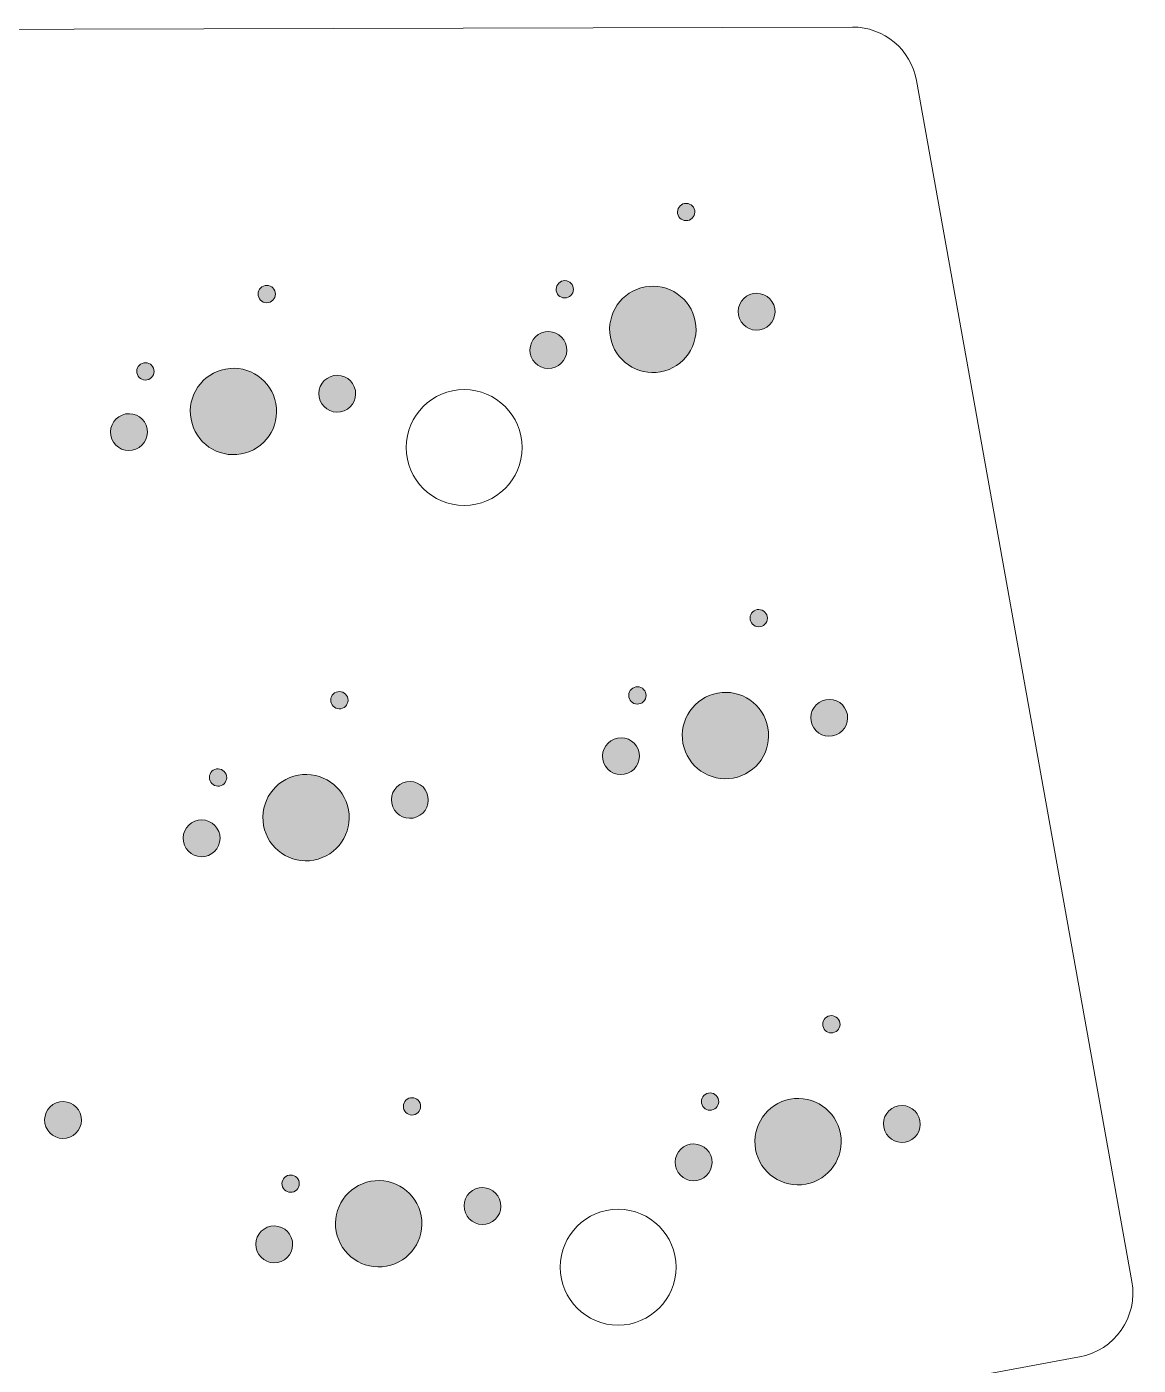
# Model space of a CAD drawing. Header units: inches. Extents: x 5 to 315, y -122 to 2.
# Drawn here: x 263.6 to 315, y -60 to 1.8 of the extents above; entities that cross this region are included whole.
import ezdxf

# ---------------------------------------------------------------- set-up
doc = ezdxf.new("R2010")
doc.units = ezdxf.units.IN
doc.header["$MEASUREMENT"] = 0
doc.layers.add('katman 1', color=7, linetype='Continuous')

# ---------------------------------------------------------------- blocks, each defined once
blk = doc.blocks.new('block 4')
at = {"layer": 'katman 1', "true_color": 0x000000}
h = blk.add_hatch(color=18, dxfattribs=at)
h.dxf.hatch_style = 2
edge = h.paths.add_edge_path()
edge.add_spline(control_points=[(294.493, -6.679), (294.533, -6.896), (294.389, -7.104), (294.172, -7.144), (293.954, -7.184), (293.746, -7.041), (293.706, -6.823), (293.666, -6.606), (293.809, -6.398), (294.027, -6.358), (294.244, -6.318), (294.453, -6.461), (294.493, -6.679)], knot_values=[0, 0, 0, 0, 1, 1, 1, 2, 2, 2, 3, 3, 3, 4, 4, 4, 4], degree=3, periodic=1)
h = blk.add_hatch(color=18, dxfattribs=at)
h.dxf.hatch_style = 2
edge = h.paths.add_edge_path()
edge.add_spline(control_points=[(288.889, -10.249), (288.929, -10.466), (288.785, -10.674), (288.568, -10.714), (288.351, -10.754), (288.142, -10.611), (288.102, -10.393), (288.062, -10.176), (288.206, -9.968), (288.423, -9.928), (288.64, -9.888), (288.849, -10.031), (288.889, -10.249)], knot_values=[0, 0, 0, 0, 1, 1, 1, 2, 2, 2, 3, 3, 3, 4, 4, 4, 4], degree=3, periodic=1)
h = blk.add_hatch(color=18, dxfattribs=at)
h.dxf.hatch_style = 2
edge = h.paths.add_edge_path()
edge.add_spline(control_points=[(275.124, -10.468), (275.164, -10.685), (275.02, -10.894), (274.803, -10.934), (274.586, -10.974), (274.377, -10.83), (274.337, -10.613), (274.297, -10.395), (274.441, -10.187), (274.658, -10.147), (274.876, -10.107), (275.084, -10.251), (275.124, -10.468)], knot_values=[0, 0, 0, 0, 1, 1, 1, 2, 2, 2, 3, 3, 3, 4, 4, 4, 4], degree=3, periodic=1)
h = blk.add_hatch(color=18, dxfattribs=at)
h.dxf.hatch_style = 2
edge = h.paths.add_edge_path()
edge.add_spline(control_points=[(294.522, -11.811), (294.721, -12.894), (294.005, -13.934), (292.922, -14.133), (291.839, -14.333), (290.8, -13.616), (290.6, -12.533), (290.401, -11.45), (291.117, -10.411), (292.2, -10.211), (293.283, -10.012), (294.322, -10.728), (294.522, -11.811)], knot_values=[0, 0, 0, 0, 1, 1, 1, 2, 2, 2, 3, 3, 3, 4, 4, 4, 4], degree=3, periodic=1)
h = blk.add_hatch(color=18, dxfattribs=at)
h.dxf.hatch_style = 2
edge = h.paths.add_edge_path()
edge.add_spline(control_points=[(298.19, -11.2), (298.275, -11.662), (297.97, -12.106), (297.507, -12.191), (297.045, -12.276), (296.602, -11.97), (296.517, -11.508), (296.431, -11.046), (296.737, -10.602), (297.199, -10.517), (297.661, -10.432), (298.105, -10.738), (298.19, -11.2)], knot_values=[0, 0, 0, 0, 1, 1, 1, 2, 2, 2, 3, 3, 3, 4, 4, 4, 4], degree=3, periodic=1)
h = blk.add_hatch(color=18, dxfattribs=at)
h.dxf.hatch_style = 2
edge = h.paths.add_edge_path()
edge.add_spline(control_points=[(288.573, -12.971), (288.658, -13.433), (288.352, -13.877), (287.89, -13.962), (287.428, -14.047), (286.984, -13.742), (286.899, -13.28), (286.814, -12.817), (287.12, -12.374), (287.582, -12.289), (288.044, -12.203), (288.488, -12.509), (288.573, -12.971)], knot_values=[0, 0, 0, 0, 1, 1, 1, 2, 2, 2, 3, 3, 3, 4, 4, 4, 4], degree=3, periodic=1)
h = blk.add_hatch(color=18, dxfattribs=at)
h.dxf.hatch_style = 2
edge = h.paths.add_edge_path()
edge.add_spline(control_points=[(269.52, -14.038), (269.56, -14.255), (269.417, -14.464), (269.199, -14.504), (268.982, -14.544), (268.774, -14.4), (268.734, -14.183), (268.694, -13.966), (268.837, -13.757), (269.055, -13.717), (269.272, -13.677), (269.48, -13.821), (269.52, -14.038)], knot_values=[0, 0, 0, 0, 1, 1, 1, 2, 2, 2, 3, 3, 3, 4, 4, 4, 4], degree=3, periodic=1)
h = blk.add_hatch(color=18, dxfattribs=at)
h.dxf.hatch_style = 2
edge = h.paths.add_edge_path()
edge.add_spline(control_points=[(275.153, -15.6), (275.353, -16.683), (274.637, -17.723), (273.554, -17.922), (272.471, -18.122), (271.431, -17.406), (271.232, -16.323), (271.032, -15.24), (271.748, -14.2), (272.831, -14.001), (273.914, -13.801), (274.954, -14.517), (275.153, -15.6)], knot_values=[0, 0, 0, 0, 1, 1, 1, 2, 2, 2, 3, 3, 3, 4, 4, 4, 4], degree=3, periodic=1)
h = blk.add_hatch(color=18, dxfattribs=at)
h.dxf.hatch_style = 2
edge = h.paths.add_edge_path()
edge.add_spline(control_points=[(278.822, -14.989), (278.907, -15.451), (278.601, -15.895), (278.139, -15.98), (277.677, -16.065), (277.233, -15.76), (277.148, -15.297), (277.063, -14.835), (277.369, -14.392), (277.831, -14.307), (278.293, -14.221), (278.737, -14.527), (278.822, -14.989)], knot_values=[0, 0, 0, 0, 1, 1, 1, 2, 2, 2, 3, 3, 3, 4, 4, 4, 4], degree=3, periodic=1)
h = blk.add_hatch(color=18, dxfattribs=at)
h.dxf.hatch_style = 2
edge = h.paths.add_edge_path()
edge.add_spline(control_points=[(269.204, -16.761), (269.29, -17.223), (268.984, -17.666), (268.522, -17.752), (268.06, -17.837), (267.616, -17.531), (267.531, -17.069), (267.446, -16.607), (267.751, -16.163), (268.213, -16.078), (268.676, -15.993), (269.119, -16.298), (269.204, -16.761)], knot_values=[0, 0, 0, 0, 1, 1, 1, 2, 2, 2, 3, 3, 3, 4, 4, 4, 4], degree=3, periodic=1)
h = blk.add_hatch(color=18, dxfattribs=at)
h.dxf.hatch_style = 2
edge = h.paths.add_edge_path()
edge.add_spline(control_points=[(297.846, -25.431), (297.887, -25.648), (297.743, -25.857), (297.526, -25.897), (297.308, -25.937), (297.1, -25.793), (297.06, -25.576), (297.02, -25.359), (297.163, -25.15), (297.381, -25.11), (297.598, -25.07), (297.806, -25.214), (297.846, -25.431)], knot_values=[0, 0, 0, 0, 1, 1, 1, 2, 2, 2, 3, 3, 3, 4, 4, 4, 4], degree=3, periodic=1)
h = blk.add_hatch(color=18, dxfattribs=at)
h.dxf.hatch_style = 2
edge = h.paths.add_edge_path()
edge.add_spline(control_points=[(278.478, -29.22), (278.518, -29.437), (278.374, -29.646), (278.157, -29.686), (277.94, -29.726), (277.731, -29.582), (277.691, -29.365), (277.651, -29.148), (277.795, -28.939), (278.012, -28.899), (278.229, -28.859), (278.438, -29.003), (278.478, -29.22)], knot_values=[0, 0, 0, 0, 1, 1, 1, 2, 2, 2, 3, 3, 3, 4, 4, 4, 4], degree=3, periodic=1)
h = blk.add_hatch(color=18, dxfattribs=at)
h.dxf.hatch_style = 2
edge = h.paths.add_edge_path()
edge.add_spline(control_points=[(292.243, -29.001), (292.283, -29.218), (292.139, -29.427), (291.922, -29.467), (291.705, -29.507), (291.496, -29.363), (291.456, -29.146), (291.416, -28.929), (291.56, -28.72), (291.777, -28.68), (291.994, -28.64), (292.203, -28.784), (292.243, -29.001)], knot_values=[0, 0, 0, 0, 1, 1, 1, 2, 2, 2, 3, 3, 3, 4, 4, 4, 4], degree=3, periodic=1)
h = blk.add_hatch(color=18, dxfattribs=at)
h.dxf.hatch_style = 2
edge = h.paths.add_edge_path()
edge.add_spline(control_points=[(297.876, -30.564), (298.075, -31.647), (297.359, -32.686), (296.276, -32.886), (295.193, -33.085), (294.153, -32.369), (293.954, -31.286), (293.754, -30.203), (294.471, -29.163), (295.554, -28.964), (296.637, -28.764), (297.676, -29.481), (297.876, -30.564)], knot_values=[0, 0, 0, 0, 1, 1, 1, 2, 2, 2, 3, 3, 3, 4, 4, 4, 4], degree=3, periodic=1)
h = blk.add_hatch(color=18, dxfattribs=at)
h.dxf.hatch_style = 2
edge = h.paths.add_edge_path()
edge.add_spline(control_points=[(301.544, -29.952), (301.629, -30.415), (301.324, -30.858), (300.861, -30.943), (300.399, -31.029), (299.956, -30.723), (299.87, -30.261), (299.785, -29.799), (300.091, -29.355), (300.553, -29.27), (301.015, -29.185), (301.459, -29.49), (301.544, -29.952)], knot_values=[0, 0, 0, 0, 1, 1, 1, 2, 2, 2, 3, 3, 3, 4, 4, 4, 4], degree=3, periodic=1)
h = blk.add_hatch(color=18, dxfattribs=at)
h.dxf.hatch_style = 2
edge = h.paths.add_edge_path()
edge.add_spline(control_points=[(291.927, -31.724), (292.012, -32.186), (291.706, -32.63), (291.244, -32.715), (290.782, -32.8), (290.338, -32.494), (290.253, -32.032), (290.168, -31.57), (290.474, -31.126), (290.936, -31.041), (291.398, -30.956), (291.842, -31.262), (291.927, -31.724)], knot_values=[0, 0, 0, 0, 1, 1, 1, 2, 2, 2, 3, 3, 3, 4, 4, 4, 4], degree=3, periodic=1)
h = blk.add_hatch(color=18, dxfattribs=at)
h.dxf.hatch_style = 2
edge = h.paths.add_edge_path()
edge.add_spline(control_points=[(272.874, -32.79), (272.914, -33.007), (272.771, -33.216), (272.553, -33.256), (272.336, -33.296), (272.127, -33.152), (272.087, -32.935), (272.047, -32.718), (272.191, -32.509), (272.408, -32.469), (272.626, -32.429), (272.834, -32.573), (272.874, -32.79)], knot_values=[0, 0, 0, 0, 1, 1, 1, 2, 2, 2, 3, 3, 3, 4, 4, 4, 4], degree=3, periodic=1)
h = blk.add_hatch(color=18, dxfattribs=at)
h.dxf.hatch_style = 2
edge = h.paths.add_edge_path()
edge.add_spline(control_points=[(278.507, -34.353), (278.707, -35.436), (277.991, -36.475), (276.908, -36.675), (275.825, -36.874), (274.785, -36.158), (274.585, -35.075), (274.386, -33.992), (275.102, -32.952), (276.185, -32.753), (277.268, -32.553), (278.308, -33.27), (278.507, -34.353)], knot_values=[0, 0, 0, 0, 1, 1, 1, 2, 2, 2, 3, 3, 3, 4, 4, 4, 4], degree=3, periodic=1)
h = blk.add_hatch(color=18, dxfattribs=at)
h.dxf.hatch_style = 2
edge = h.paths.add_edge_path()
edge.add_spline(control_points=[(282.176, -33.741), (282.261, -34.204), (281.955, -34.647), (281.493, -34.732), (281.031, -34.818), (280.587, -34.512), (280.502, -34.05), (280.417, -33.588), (280.722, -33.144), (281.185, -33.059), (281.647, -32.974), (282.09, -33.279), (282.176, -33.741)], knot_values=[0, 0, 0, 0, 1, 1, 1, 2, 2, 2, 3, 3, 3, 4, 4, 4, 4], degree=3, periodic=1)
h = blk.add_hatch(color=18, dxfattribs=at)
h.dxf.hatch_style = 2
edge = h.paths.add_edge_path()
edge.add_spline(control_points=[(272.558, -35.513), (272.643, -35.975), (272.338, -36.419), (271.876, -36.504), (271.413, -36.589), (270.97, -36.283), (270.885, -35.821), (270.8, -35.359), (271.105, -34.915), (271.567, -34.83), (272.03, -34.745), (272.473, -35.051), (272.558, -35.513)], knot_values=[0, 0, 0, 0, 1, 1, 1, 2, 2, 2, 3, 3, 3, 4, 4, 4, 4], degree=3, periodic=1)
h = blk.add_hatch(color=18, dxfattribs=at)
h.dxf.hatch_style = 2
edge = h.paths.add_edge_path()
edge.add_spline(control_points=[(301.2, -44.183), (301.24, -44.401), (301.097, -44.609), (300.879, -44.649), (300.662, -44.689), (300.454, -44.546), (300.414, -44.328), (300.374, -44.111), (300.517, -43.903), (300.735, -43.863), (300.952, -43.823), (301.16, -43.966), (301.2, -44.183)], knot_values=[0, 0, 0, 0, 1, 1, 1, 2, 2, 2, 3, 3, 3, 4, 4, 4, 4], degree=3, periodic=1)
h = blk.add_hatch(color=18, dxfattribs=at)
h.dxf.hatch_style = 2
edge = h.paths.add_edge_path()
edge.add_spline(control_points=[(295.597, -47.754), (295.637, -47.971), (295.493, -48.179), (295.276, -48.219), (295.058, -48.259), (294.85, -48.116), (294.81, -47.898), (294.77, -47.681), (294.914, -47.473), (295.131, -47.433), (295.348, -47.393), (295.557, -47.536), (295.597, -47.754)], knot_values=[0, 0, 0, 0, 1, 1, 1, 2, 2, 2, 3, 3, 3, 4, 4, 4, 4], degree=3, periodic=1)
h = blk.add_hatch(color=18, dxfattribs=at)
h.dxf.hatch_style = 2
edge = h.paths.add_edge_path()
edge.add_spline(control_points=[(301.23, -49.316), (301.429, -50.399), (300.713, -51.439), (299.63, -51.638), (298.547, -51.838), (297.507, -51.121), (297.308, -50.038), (297.108, -48.955), (297.825, -47.916), (298.908, -47.716), (299.991, -47.517), (301.03, -48.233), (301.23, -49.316)], knot_values=[0, 0, 0, 0, 1, 1, 1, 2, 2, 2, 3, 3, 3, 4, 4, 4, 4], degree=3, periodic=1)
h = blk.add_hatch(color=18, dxfattribs=at)
h.dxf.hatch_style = 2
edge = h.paths.add_edge_path()
edge.add_spline(control_points=[(266.161, -48.522), (266.246, -48.984), (265.94, -49.428), (265.478, -49.513), (265.016, -49.598), (264.572, -49.292), (264.487, -48.83), (264.402, -48.368), (264.708, -47.924), (265.17, -47.839), (265.632, -47.754), (266.075, -48.06), (266.161, -48.522)], knot_values=[0, 0, 0, 0, 1, 1, 1, 2, 2, 2, 3, 3, 3, 4, 4, 4, 4], degree=3, periodic=1)
h = blk.add_hatch(color=18, dxfattribs=at)
h.dxf.hatch_style = 2
edge = h.paths.add_edge_path()
edge.add_spline(control_points=[(281.832, -47.973), (281.872, -48.19), (281.728, -48.398), (281.511, -48.438), (281.294, -48.478), (281.085, -48.335), (281.045, -48.118), (281.005, -47.9), (281.149, -47.692), (281.366, -47.652), (281.583, -47.612), (281.792, -47.755), (281.832, -47.973)], knot_values=[0, 0, 0, 0, 1, 1, 1, 2, 2, 2, 3, 3, 3, 4, 4, 4, 4], degree=3, periodic=1)
h = blk.add_hatch(color=18, dxfattribs=at)
h.dxf.hatch_style = 2
edge = h.paths.add_edge_path()
edge.add_spline(control_points=[(304.898, -48.705), (304.983, -49.167), (304.677, -49.611), (304.215, -49.696), (303.753, -49.781), (303.309, -49.475), (303.224, -49.013), (303.139, -48.551), (303.445, -48.107), (303.907, -48.022), (304.369, -47.937), (304.813, -48.243), (304.898, -48.705)], knot_values=[0, 0, 0, 0, 1, 1, 1, 2, 2, 2, 3, 3, 3, 4, 4, 4, 4], degree=3, periodic=1)
h = blk.add_hatch(color=18, dxfattribs=at)
h.dxf.hatch_style = 2
edge = h.paths.add_edge_path()
edge.add_spline(control_points=[(295.281, -50.476), (295.366, -50.938), (295.06, -51.382), (294.598, -51.467), (294.136, -51.552), (293.692, -51.247), (293.607, -50.785), (293.522, -50.322), (293.828, -49.879), (294.29, -49.794), (294.752, -49.708), (295.196, -50.014), (295.281, -50.476)], knot_values=[0, 0, 0, 0, 1, 1, 1, 2, 2, 2, 3, 3, 3, 4, 4, 4, 4], degree=3, periodic=1)
h = blk.add_hatch(color=18, dxfattribs=at)
h.dxf.hatch_style = 2
edge = h.paths.add_edge_path()
edge.add_spline(control_points=[(276.228, -51.543), (276.268, -51.76), (276.124, -51.968), (275.907, -52.008), (275.69, -52.048), (275.481, -51.905), (275.441, -51.688), (275.401, -51.47), (275.545, -51.262), (275.762, -51.222), (275.98, -51.182), (276.188, -51.325), (276.228, -51.543)], knot_values=[0, 0, 0, 0, 1, 1, 1, 2, 2, 2, 3, 3, 3, 4, 4, 4, 4], degree=3, periodic=1)
h = blk.add_hatch(color=18, dxfattribs=at)
h.dxf.hatch_style = 2
edge = h.paths.add_edge_path()
edge.add_spline(control_points=[(281.861, -53.105), (282.061, -54.188), (281.344, -55.228), (280.261, -55.427), (279.178, -55.627), (278.139, -54.91), (277.939, -53.827), (277.74, -52.744), (278.456, -51.705), (279.539, -51.505), (280.622, -51.306), (281.662, -52.022), (281.861, -53.105)], knot_values=[0, 0, 0, 0, 1, 1, 1, 2, 2, 2, 3, 3, 3, 4, 4, 4, 4], degree=3, periodic=1)
h = blk.add_hatch(color=18, dxfattribs=at)
h.dxf.hatch_style = 2
edge = h.paths.add_edge_path()
edge.add_spline(control_points=[(285.529, -52.494), (285.615, -52.956), (285.309, -53.4), (284.847, -53.485), (284.385, -53.57), (283.941, -53.264), (283.856, -52.802), (283.771, -52.34), (284.076, -51.896), (284.539, -51.811), (285.001, -51.726), (285.444, -52.032), (285.529, -52.494)], knot_values=[0, 0, 0, 0, 1, 1, 1, 2, 2, 2, 3, 3, 3, 4, 4, 4, 4], degree=3, periodic=1)
h = blk.add_hatch(color=18, dxfattribs=at)
h.dxf.hatch_style = 2
edge = h.paths.add_edge_path()
edge.add_spline(control_points=[(275.912, -54.265), (275.997, -54.728), (275.692, -55.171), (275.23, -55.256), (274.767, -55.341), (274.324, -55.036), (274.239, -54.574), (274.153, -54.111), (274.459, -53.668), (274.921, -53.583), (275.383, -53.498), (275.827, -53.803), (275.912, -54.265)], knot_values=[0, 0, 0, 0, 1, 1, 1, 2, 2, 2, 3, 3, 3, 4, 4, 4, 4], degree=3, periodic=1)
at = {"layer": 'katman 1', "color": 7, "lineweight": 9, "true_color": 0xffffff}
blk.add_open_spline([(314.686, -56.128), (314.686, -56.128), (304.741, -0.684), (304.741, -0.684), (304.484, 0.749), (303.236, 1.79), (301.781, 1.787), (301.781, 1.787), (241.852, 1.636), (241.852, 1.636), (241.77, 1.635), (241.689, 1.628), (241.609, 1.614), (241.609, 1.614), (223.751, -1.612), (223.751, -1.612), (223.42, -1.672), (223.142, -1.893), (223.009, -2.201), (223.009, -2.201), (222.188, -4.114), (222.188, -4.114), (222.188, -4.114), (189.196, -10.954), (189.196, -10.954), (188.589, -11.08), (187.958, -10.917), (187.488, -10.514), (187.488, -10.514), (180.921, -4.881), (180.921, -4.881), (180.381, -4.365), (179.755, -4.092), (179.115, -4.093), (179.115, -4.093), (178.089, -4.096), (178.089, -4.096), (178.089, -4.096), (160, -4.14), (160, -4.14), (160, -4.14), (160, -4.129), (160, -4.129), (160, -4.129), (141.911, -4.085), (141.911, -4.085), (141.911, -4.085), (140.885, -4.083), (140.885, -4.083), (140.245, -4.081), (139.619, -4.354), (139.079, -4.87), (139.079, -4.87), (132.512, -10.503), (132.512, -10.503), (132.042, -10.907), (131.411, -11.069), (130.804, -10.943), (130.804, -10.943), (97.812, -4.103), (97.812, -4.103), (97.812, -4.103), (96.991, -2.191), (96.991, -2.191), (96.858, -1.882), (96.58, -1.661), (96.249, -1.602), (96.249, -1.602), (78.391, 1.624), (78.391, 1.624), (78.311, 1.639), (78.23, 1.646), (78.148, 1.646), (78.148, 1.646), (18.219, 1.797), (18.219, 1.797), (16.764, 1.801), (15.516, 0.759), (15.259, -0.673), (15.259, -0.673), (5.314, -56.117), (5.314, -56.117), (5.021, -57.749), (6.108, -59.309), (7.74, -59.6), (7.74, -59.6), (46.648, -66.839), (46.648, -66.839), (46.9, -66.884), (47.157, -66.88), (47.407, -66.828), (47.407, -66.828), (55.873, -65.065), (55.873, -65.065), (56.125, -65.012), (56.385, -65.009), (56.638, -65.055), (56.638, -65.055), (71.165, -68.076), (71.165, -68.076), (71.641, -68.163), (71.988, -68.579), (71.986, -69.063), (71.986, -69.063), (68.595, -86.215), (68.595, -86.215), (68.493, -86.729), (68.806, -87.235), (69.312, -87.373), (69.312, -87.373), (99.946, -98.329), (99.946, -98.329), (100.297, -98.425), (100.568, -98.704), (100.654, -99.057), (100.654, -99.057), (104.199, -107.241), (104.199, -107.241), (104.259, -107.49), (104.413, -107.706), (104.628, -107.845), (104.628, -107.845), (128.165, -120.917), (128.165, -120.917), (128.969, -121.436), (129.906, -121.713), (130.864, -121.715), (130.864, -121.715), (132.401, -121.719), (132.401, -121.719), (132.401, -121.719), (160, -121.787), (160, -121.787), (160, -121.787), (160, -121.797), (160, -121.797), (160, -121.797), (187.599, -121.73), (187.599, -121.73), (187.599, -121.73), (189.136, -121.726), (189.136, -121.726), (190.094, -121.724), (191.031, -121.447), (191.835, -120.927), (191.835, -120.927), (215.372, -107.856), (215.372, -107.856), (215.587, -107.717), (215.74, -107.501), (215.801, -107.252), (215.801, -107.252), (219.346, -99.068), (219.346, -99.068), (219.432, -98.715), (219.703, -98.436), (220.054, -98.34), (220.054, -98.34), (250.688, -87.384), (250.688, -87.384), (251.194, -87.246), (251.507, -86.74), (251.405, -86.225), (251.405, -86.225), (248.014, -69.074), (248.014, -69.074), (248.012, -68.589), (248.359, -68.174), (248.835, -68.087), (248.835, -68.087), (263.362, -65.066), (263.362, -65.066), (263.615, -65.019), (263.875, -65.023), (264.127, -65.075), (264.127, -65.075), (272.593, -66.839), (272.593, -66.839), (272.843, -66.891), (273.1, -66.895), (273.352, -66.85), (273.352, -66.85), (312.26, -59.611), (312.26, -59.611), (313.892, -59.32), (314.979, -57.76), (314.686, -56.128)], degree=3, knots=[0, 0, 0, 0, 1, 1, 1, 2, 2, 2, 3, 3, 3, 4, 4, 4, 5, 5, 5, 6, 6, 6, 7, 7, 7, 8, 8, 8, 9, 9, 9, 10, 10, 10, 11, 11, 11, 12, 12, 12, 13, 13, 13, 14, 14, 14, 15, 15, 15, 16, 16, 16, 17, 17, 17, 18, 18, 18, 19, 19, 19, 20, 20, 20, 21, 21, 21, 22, 22, 22, 23, 23, 23, 24, 24, 24, 25, 25, 25, 26, 26, 26, 27, 27, 27, 28, 28, 28, 29, 29, 29, 30, 30, 30, 31, 31, 31, 32, 32, 32, 33, 33, 33, 34, 34, 34, 35, 35, 35, 36, 36, 36, 37, 37, 37, 38, 38, 38, 39, 39, 39, 40, 40, 40, 41, 41, 41, 42, 42, 42, 43, 43, 43, 44, 44, 44, 45, 45, 45, 46, 46, 46, 47, 47, 47, 48, 48, 48, 49, 49, 49, 50, 50, 50, 51, 51, 51, 52, 52, 52, 53, 53, 53, 54, 54, 54, 55, 55, 55, 56, 56, 56, 57, 57, 57, 58, 58, 58, 59, 59, 59, 60, 60, 60, 61, 61, 61, 62, 62, 62, 62], dxfattribs=at)
at = {"layer": 'katman 1', "color": 250, "lineweight": 9, "true_color": 0x1c1c1b}
for points in [[(294.493, -6.679), (294.533, -6.896), (294.389, -7.104), (294.172, -7.144), (293.954, -7.184), (293.746, -7.041), (293.706, -6.823), (293.666, -6.606), (293.809, -6.398), (294.027, -6.358), (294.244, -6.318), (294.453, -6.461), (294.493, -6.679)], [(288.889, -10.249), (288.929, -10.466), (288.785, -10.674), (288.568, -10.714), (288.351, -10.754), (288.142, -10.611), (288.102, -10.393), (288.062, -10.176), (288.206, -9.968), (288.423, -9.928), (288.64, -9.888), (288.849, -10.031), (288.889, -10.249)], [(275.124, -10.468), (275.164, -10.685), (275.02, -10.894), (274.803, -10.934), (274.586, -10.974), (274.377, -10.83), (274.337, -10.613), (274.297, -10.395), (274.441, -10.187), (274.658, -10.147), (274.876, -10.107), (275.084, -10.251), (275.124, -10.468)], [(294.522, -11.811), (294.721, -12.894), (294.005, -13.934), (292.922, -14.133), (291.839, -14.333), (290.8, -13.616), (290.6, -12.533), (290.401, -11.45), (291.117, -10.411), (292.2, -10.211), (293.283, -10.012), (294.322, -10.728), (294.522, -11.811)], [(298.19, -11.2), (298.275, -11.662), (297.97, -12.106), (297.507, -12.191), (297.045, -12.276), (296.602, -11.97), (296.517, -11.508), (296.431, -11.046), (296.737, -10.602), (297.199, -10.517), (297.661, -10.432), (298.105, -10.738), (298.19, -11.2)], [(288.573, -12.971), (288.658, -13.433), (288.352, -13.877), (287.89, -13.962), (287.428, -14.047), (286.984, -13.742), (286.899, -13.28), (286.814, -12.817), (287.12, -12.374), (287.582, -12.289), (288.044, -12.203), (288.488, -12.509), (288.573, -12.971)], [(269.52, -14.038), (269.56, -14.255), (269.417, -14.464), (269.199, -14.504), (268.982, -14.544), (268.774, -14.4), (268.734, -14.183), (268.694, -13.966), (268.837, -13.757), (269.055, -13.717), (269.272, -13.677), (269.48, -13.821), (269.52, -14.038)], [(275.153, -15.6), (275.353, -16.683), (274.637, -17.723), (273.554, -17.922), (272.471, -18.122), (271.431, -17.406), (271.232, -16.323), (271.032, -15.24), (271.748, -14.2), (272.831, -14.001), (273.914, -13.801), (274.954, -14.517), (275.153, -15.6)], [(278.822, -14.989), (278.907, -15.451), (278.601, -15.895), (278.139, -15.98), (277.677, -16.065), (277.233, -15.76), (277.148, -15.297), (277.063, -14.835), (277.369, -14.392), (277.831, -14.307), (278.293, -14.221), (278.737, -14.527), (278.822, -14.989)], [(269.204, -16.761), (269.29, -17.223), (268.984, -17.666), (268.522, -17.752), (268.06, -17.837), (267.616, -17.531), (267.531, -17.069), (267.446, -16.607), (267.751, -16.163), (268.213, -16.078), (268.676, -15.993), (269.119, -16.298), (269.204, -16.761)], [(297.846, -25.431), (297.887, -25.648), (297.743, -25.857), (297.526, -25.897), (297.308, -25.937), (297.1, -25.793), (297.06, -25.576), (297.02, -25.359), (297.163, -25.15), (297.381, -25.11), (297.598, -25.07), (297.806, -25.214), (297.846, -25.431)], [(278.478, -29.22), (278.518, -29.437), (278.374, -29.646), (278.157, -29.686), (277.94, -29.726), (277.731, -29.582), (277.691, -29.365), (277.651, -29.148), (277.795, -28.939), (278.012, -28.899), (278.229, -28.859), (278.438, -29.003), (278.478, -29.22)], [(292.243, -29.001), (292.283, -29.218), (292.139, -29.427), (291.922, -29.467), (291.705, -29.507), (291.496, -29.363), (291.456, -29.146), (291.416, -28.929), (291.56, -28.72), (291.777, -28.68), (291.994, -28.64), (292.203, -28.784), (292.243, -29.001)], [(297.876, -30.564), (298.075, -31.647), (297.359, -32.686), (296.276, -32.886), (295.193, -33.085), (294.153, -32.369), (293.954, -31.286), (293.754, -30.203), (294.471, -29.163), (295.554, -28.964), (296.637, -28.764), (297.676, -29.481), (297.876, -30.564)], [(301.544, -29.952), (301.629, -30.415), (301.324, -30.858), (300.861, -30.943), (300.399, -31.029), (299.956, -30.723), (299.87, -30.261), (299.785, -29.799), (300.091, -29.355), (300.553, -29.27), (301.015, -29.185), (301.459, -29.49), (301.544, -29.952)], [(291.927, -31.724), (292.012, -32.186), (291.706, -32.63), (291.244, -32.715), (290.782, -32.8), (290.338, -32.494), (290.253, -32.032), (290.168, -31.57), (290.474, -31.126), (290.936, -31.041), (291.398, -30.956), (291.842, -31.262), (291.927, -31.724)], [(272.874, -32.79), (272.914, -33.007), (272.771, -33.216), (272.553, -33.256), (272.336, -33.296), (272.127, -33.152), (272.087, -32.935), (272.047, -32.718), (272.191, -32.509), (272.408, -32.469), (272.626, -32.429), (272.834, -32.573), (272.874, -32.79)], [(278.507, -34.353), (278.707, -35.436), (277.991, -36.475), (276.908, -36.675), (275.825, -36.874), (274.785, -36.158), (274.585, -35.075), (274.386, -33.992), (275.102, -32.952), (276.185, -32.753), (277.268, -32.553), (278.308, -33.27), (278.507, -34.353)], [(282.176, -33.741), (282.261, -34.204), (281.955, -34.647), (281.493, -34.732), (281.031, -34.818), (280.587, -34.512), (280.502, -34.05), (280.417, -33.588), (280.722, -33.144), (281.185, -33.059), (281.647, -32.974), (282.09, -33.279), (282.176, -33.741)], [(272.558, -35.513), (272.643, -35.975), (272.338, -36.419), (271.876, -36.504), (271.413, -36.589), (270.97, -36.283), (270.885, -35.821), (270.8, -35.359), (271.105, -34.915), (271.567, -34.83), (272.03, -34.745), (272.473, -35.051), (272.558, -35.513)], [(301.2, -44.183), (301.24, -44.401), (301.097, -44.609), (300.879, -44.649), (300.662, -44.689), (300.454, -44.546), (300.414, -44.328), (300.374, -44.111), (300.517, -43.903), (300.735, -43.863), (300.952, -43.823), (301.16, -43.966), (301.2, -44.183)], [(295.597, -47.754), (295.637, -47.971), (295.493, -48.179), (295.276, -48.219), (295.058, -48.259), (294.85, -48.116), (294.81, -47.898), (294.77, -47.681), (294.914, -47.473), (295.131, -47.433), (295.348, -47.393), (295.557, -47.536), (295.597, -47.754)], [(301.23, -49.316), (301.429, -50.399), (300.713, -51.439), (299.63, -51.638), (298.547, -51.838), (297.507, -51.121), (297.308, -50.038), (297.108, -48.955), (297.825, -47.916), (298.908, -47.716), (299.991, -47.517), (301.03, -48.233), (301.23, -49.316)], [(266.161, -48.522), (266.246, -48.984), (265.94, -49.428), (265.478, -49.513), (265.016, -49.598), (264.572, -49.292), (264.487, -48.83), (264.402, -48.368), (264.708, -47.924), (265.17, -47.839), (265.632, -47.754), (266.075, -48.06), (266.161, -48.522)], [(281.832, -47.973), (281.872, -48.19), (281.728, -48.398), (281.511, -48.438), (281.294, -48.478), (281.085, -48.335), (281.045, -48.118), (281.005, -47.9), (281.149, -47.692), (281.366, -47.652), (281.583, -47.612), (281.792, -47.755), (281.832, -47.973)], [(304.898, -48.705), (304.983, -49.167), (304.677, -49.611), (304.215, -49.696), (303.753, -49.781), (303.309, -49.475), (303.224, -49.013), (303.139, -48.551), (303.445, -48.107), (303.907, -48.022), (304.369, -47.937), (304.813, -48.243), (304.898, -48.705)], [(295.281, -50.476), (295.366, -50.938), (295.06, -51.382), (294.598, -51.467), (294.136, -51.552), (293.692, -51.247), (293.607, -50.785), (293.522, -50.322), (293.828, -49.879), (294.29, -49.794), (294.752, -49.708), (295.196, -50.014), (295.281, -50.476)], [(276.228, -51.543), (276.268, -51.76), (276.124, -51.968), (275.907, -52.008), (275.69, -52.048), (275.481, -51.905), (275.441, -51.688), (275.401, -51.47), (275.545, -51.262), (275.762, -51.222), (275.98, -51.182), (276.188, -51.325), (276.228, -51.543)], [(281.861, -53.105), (282.061, -54.188), (281.344, -55.228), (280.261, -55.427), (279.178, -55.627), (278.139, -54.91), (277.939, -53.827), (277.74, -52.744), (278.456, -51.705), (279.539, -51.505), (280.622, -51.306), (281.662, -52.022), (281.861, -53.105)], [(285.529, -52.494), (285.615, -52.956), (285.309, -53.4), (284.847, -53.485), (284.385, -53.57), (283.941, -53.264), (283.856, -52.802), (283.771, -52.34), (284.076, -51.896), (284.539, -51.811), (285.001, -51.726), (285.444, -52.032), (285.529, -52.494)], [(275.912, -54.265), (275.997, -54.728), (275.692, -55.171), (275.23, -55.256), (274.767, -55.341), (274.324, -55.036), (274.239, -54.574), (274.153, -54.111), (274.459, -53.668), (274.921, -53.583), (275.383, -53.498), (275.827, -53.803), (275.912, -54.265)]]:
    blk.add_open_spline(points, degree=3, knots=[0, 0, 0, 0, 1, 1, 1, 2, 2, 2, 3, 3, 3, 4, 4, 4, 4], dxfattribs=at)
at = {"layer": 'katman 1', "color": 250, "lineweight": 9, "true_color": 0x231815}
for points in [[(286.521, -17.627), (286.521, -19.105), (285.323, -20.303), (283.845, -20.303), (282.367, -20.303), (281.169, -19.105), (281.169, -17.627), (281.169, -16.15), (282.367, -14.951), (283.845, -14.951), (285.323, -14.951), (286.521, -16.15), (286.521, -17.627)], [(293.633, -55.473), (293.633, -56.951), (292.435, -58.149), (290.957, -58.149), (289.479, -58.149), (288.281, -56.951), (288.281, -55.473), (288.281, -53.996), (289.479, -52.797), (290.957, -52.797), (292.435, -52.797), (293.633, -53.996), (293.633, -55.473)]]:
    blk.add_open_spline(points, degree=3, knots=[0, 0, 0, 0, 1, 1, 1, 2, 2, 2, 3, 3, 3, 4, 4, 4, 4], dxfattribs=at)
blk = doc.blocks.new('block 3')
at = {"layer": 'katman 1'}
blk.add_blockref('block 4', (0, 0), dxfattribs=at)
blk = doc.blocks.new('block 2')
at = {"layer": 'katman 1'}
blk.add_blockref('block 3', (0, 0), dxfattribs=at)

msp = doc.modelspace()

# ---------------------------------------------------------------- block references
at = {"layer": 'katman 1'}
msp.add_blockref('block 2', (0, 0), dxfattribs=at)

doc.saveas('drawing.dxf')
